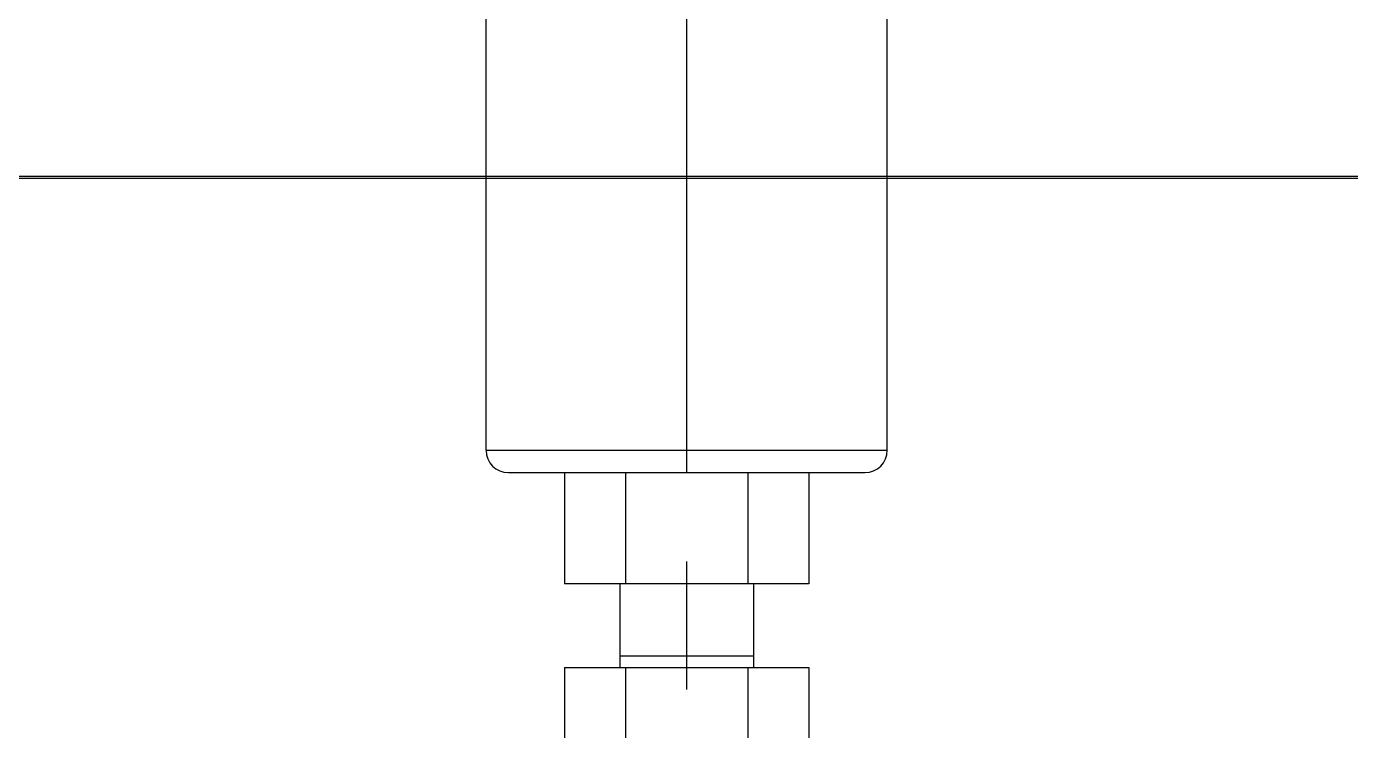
# Model space of a CAD drawing. Header units: millimetres. Extents: x -73584 to -37571, y -61249 to -50748.
# Drawn here: x -51593.5 to -51474.7, y -59325.4 to -59262.1 of the extents above; entities that cross this region are included whole.
import ezdxf

# ---------------------------------------------------------------- set-up
doc = ezdxf.new("R2010")
doc.units = ezdxf.units.MM
doc.header["$LTSCALE"] = 200
doc.linetypes.add('DOT_CENTER', pattern=[14, 12, -1, 0, -1])
doc.layers.add('1', color=7, linetype='Continuous')
doc.layers.add('DIM', color=3, linetype='Continuous')

# ---------------------------------------------------------------- blocks, each defined once
blk = doc.blocks.new('23-D1020-B_EXTRUSION-MAIN-BODY_BASESTAND-0_5m_Absen-PL__363', base_point=(418.75, -61.98))
at = {"color": 7, "linetype": 'Continuous'}
for p, q in [((434.26, -61.78), (873.61, -61.78)), ((434.17, -61.98), (873.61, -61.98))]:
    blk.add_line(p, q, dxfattribs=at)
blk = doc.blocks.new('Top1', base_point=(668.75, -75.52))
blk.add_blockref('23-D1020-B_EXTRUSION-MAIN-BODY_BASESTAND-0_5m_Absen-PL__363', (418.75, -61.98))
blk = doc.blocks.new('*U1115')
at = {"xscale": -1, "rotation": 359.9999999999976}
blk.add_blockref('Top1', (0, -53.71), dxfattribs=at)
blk = doc.blocks.new('*U1116')
at = {"layer": 'DIM', "color": 0, "linetype": 'ByBlock', "lineweight": -2, "transparency": 16777216}
blk.add_blockref('*U1115', (3000, 0), dxfattribs=at)
blk = doc.blocks.new('23-D0567-A_CUSTOMIZIED-SCREW-M12x95_CLAMP_Absen-X5', base_point=(51.75, -168.85))
at = {"color": 7, "linetype": 'Continuous'}
for p, q in [((52.75, -156.85), (51.75, -156.85)), ((59.25, -156.85), (52.75, -156.85)), ((52.75, -168.85), (52.75, -156.85)), ((52.75, -168.85), (51.75, -168.85)), ((59.25, -168.85), (52.75, -168.85))]:
    blk.add_line(p, q, dxfattribs=at)
at = {"layer": '1', "color": 1, "linetype": 'DOT_CENTER'}
blk.add_line((61.25, -162.85), (49.75, -162.85), dxfattribs=at)
blk = doc.blocks.new('HEXAGON-NUT_DIN-934_M12_A2-70_STAINLESS-STEEL', base_point=(59.25, -173.82))
at = {"color": 7, "linetype": 'Continuous'}
for p, q in [((69.25, -151.88), (59.25, -151.88)), ((59.25, -157.36), (59.25, -151.88)), ((69.25, -151.88), (69.25, -157.36)), ((69.25, -157.36), (59.25, -157.36)), ((59.25, -168.33), (59.25, -157.36)), ((69.25, -157.36), (69.25, -168.33)), ((69.25, -168.33), (59.25, -168.33)), ((59.25, -173.82), (59.25, -168.33)), ((69.25, -168.33), (69.25, -173.82)), ((69.25, -173.82), (59.25, -173.82))]:
    blk.add_line(p, q, dxfattribs=at)
blk = doc.blocks.new('HEXAGON-NUT_DIN-934_M12_A2-70_STAINLESS-STEEL_2', base_point=(41.75, -173.82))
at = {"color": 7, "linetype": 'Continuous'}
for p, q in [((51.75, -151.88), (41.75, -151.88)), ((41.75, -157.36), (41.75, -151.88)), ((51.75, -151.88), (51.75, -157.36)), ((51.75, -157.36), (41.75, -157.36)), ((41.75, -168.33), (41.75, -157.36)), ((51.75, -157.36), (51.75, -168.33)), ((41.75, -168.56), (41.75, -168.33)), ((51.75, -168.33), (41.75, -168.33)), ((41.75, -170.96), (41.75, -168.56)), ((51.75, -168.33), (51.75, -173.82)), ((41.75, -170.96), (41.75, -173.82)), ((51.75, -173.82), (41.75, -173.82))]:
    blk.add_line(p, q, dxfattribs=at)
blk = doc.blocks.new('23-D0568-A_HANDLE_MIDDLE-CLAMP_Absen-X5', base_point=(69.25, -180.85))
at = {"color": 7, "linetype": 'Continuous'}
for p, q in [((71.25, -144.85), (128.25, -144.85)), ((128.25, -180.85), (128.25, -144.85)), ((128.75, -145.35), (128.25, -144.85)), ((128.75, -145.35), (128.75, -180.35)), ((69.25, -146.85), (69.25, -151.88)), ((69.25, -151.88), (69.25, -157.36)), ((69.25, -157.36), (69.25, -168.33)), ((69.25, -168.33), (69.25, -173.82)), ((69.25, -173.82), (69.25, -178.85)), ((128.75, -180.35), (128.25, -180.85)), ((71.25, -180.85), (128.25, -180.85))]:
    blk.add_line(p, q, dxfattribs=at)
at = {"color": 140, "linetype": 'Continuous'}
blk.add_line((71.25, -144.85), (71.25, -180.85), dxfattribs=at)
at = {"color": 7, "linetype": 'Continuous'}
for centre, start, end in [((71.25, -146.85), 90, 180), ((71.25, -178.85), 180, 270)]:
    blk.add_arc(centre, 2, start, end, dxfattribs=at)
at = {"layer": '1', "color": 1, "linetype": 'DOT_CENTER'}
blk.add_line((130.75, -162.85), (69.25, -162.85), dxfattribs=at)
blk = doc.blocks.new('23-A0282-B_CLAMP-HANDLE-WITH-DISK_CLAMP_Absen-X5__23', base_point=(-66.75, -192.85))
for name, p in [('23-D0568-A_HANDLE_MIDDLE-CLAMP_Absen-X5', (69.25, -180.85)), ('HEXAGON-NUT_DIN-934_M12_A2-70_STAINLESS-STEEL_2', (41.75, -173.82)), ('HEXAGON-NUT_DIN-934_M12_A2-70_STAINLESS-STEEL', (59.25, -173.82)), ('23-D0567-A_CUSTOMIZIED-SCREW-M12x95_CLAMP_Absen-X5', (51.75, -168.85))]:
    blk.add_blockref(name, p)
blk = doc.blocks.new('23-A0281-B_CLAMP_TILE-TUBE-Ø50_Absen-X5__24', base_point=(-209, -208.85))
blk.add_blockref('23-A0282-B_CLAMP-HANDLE-WITH-DISK_CLAMP_Absen-X5__23', (-66.75, -192.85))

msp = doc.modelspace()

# ---------------------------------------------------------------- block references
at = {"rotation": 90}
msp.add_blockref('23-A0281-B_CLAMP_TILE-TUBE-Ø50_Absen-X5__24', (-51488.297, -59580.432), dxfattribs=at)
at = {"layer": 'DIM', "color": 0}
msp.add_blockref('*U1116', (-54534.278, -59235.614), dxfattribs=at)

doc.saveas('drawing.dxf')
